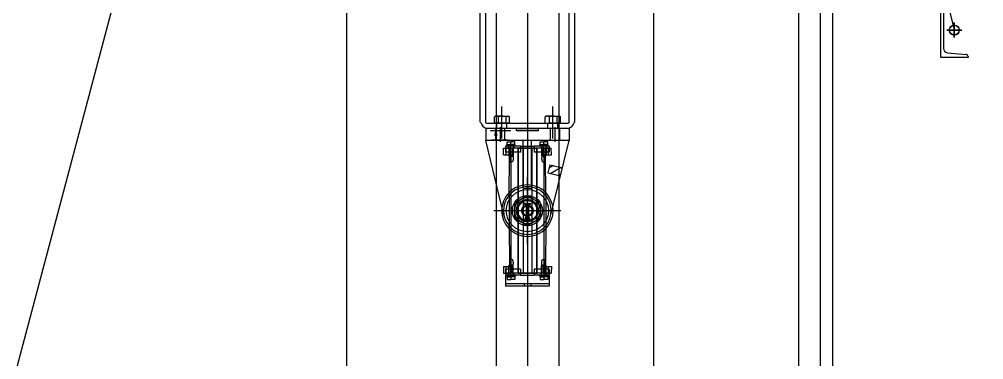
# Model space of a CAD drawing. Header units: millimetres. Extents: x 0 to 356400, y 0 to 68257.
# Drawn here: x 290461 to 292222, y 39757 to 40379 of the extents above; entities that cross this region are included whole.
import ezdxf

# ---------------------------------------------------------------- set-up
doc = ezdxf.new("R2010")
doc.units = ezdxf.units.MM
doc.header["$LTSCALE"] = 75
doc.linetypes.add('주단면도-1$0$CEN', pattern=[62, 60, -1, 0, -1])
doc.layers.add('8', color=8, linetype='Continuous')
doc.layers.add('주단면도-1$0$A-FLOR-OPEN-BELO', color=6, linetype='주단면도-1$0$CEN')

# ---------------------------------------------------------------- blocks, each defined once
blk = doc.blocks.new('G$C90CD5245')
at = {"layer": '8', "linetype": 'Continuous'}
for p, q in [((4970.4, 22527.3), (4970.4, 7088.8, -51500)), ((5530.3, 22490.3, 0), (5530.3, 1241.5, -51449.9)), ((5835.3, 1222.8, -51500), (5835.3, 22490.3, 0)), ((5530.3, 22390.3, 0), (5530.3, 1241.5, 0)), ((5835.3, 1241.5, 0), (5835.3, 22390.3, 0)), ((5795.3, 17819.4, -51500), (5795.3, 10379.9, -51500)), ((5857.3, 17819.4, -51500), (5857.3, 10379.9, -51500)), ((5243.6, 17143.3, -51500), (5243.6, 208.6, -51500)), ((5300.6, 17143.3, -51500), (5300.6, 208.6, -51500)), ((5357.6, 17143.3, -51500), (5357.6, 208.6, -51500)), ((5795.4, 17143.3, -51500), (5795.4, 259.3, -51500)), ((5857.4, 17143.3, -51500), (5857.4, 259.3, -51500)), ((5415.4, 14730, -51500), (6079.4, 12000, -51500)), ((6054.7, 11949.6, -51500), (6054.7, 12049.6, -51500)), ((5214.4, 11831.8, -51500), (5214.4, 12038.3, -51500)), ((5223.9, 12038.3, -51500), (5223.9, 11831.8, -51500)), ((5376.9, 11831.8, -51500), (5376.9, 12038.3, -51500)), ((5386.4, 12037.8, -51500), (5386.4, 11831.8, -51500)), ((6059.7, 12032.8, -51500), (6059.7, 11966.4, -51500)), ((6079.4, 11986.5, -51500), (6079.4, 12013.5, -51500)), ((6079.7, 11986.1, -51500), (6079.7, 12013.1, -51500)), ((6065.9, 12000, -51500), (6092.9, 12000, -51500)), ((6066.2, 11999.6, -51500), (6093.2, 11999.6, -51500)), ((6067, 11958.4, -51500), (6101.1, 11955.4, -51500)), ((6104.7, 11949.6, -51500), (6054.7, 11949.6, -51500)), ((6104.7, 11951.4, -51500), (6104.7, 11949.6, -51500)), ((5253.9, 11802, -51500), (5253.9, 11860, -51500)), ((5346.9, 11802, -51500), (5346.9, 11860, -51500)), ((5226.2, 11829.5, -51500), (5374.7, 11829.5, -51500)), ((5241.9, 11842.5, -51500), (5240.1, 11841.4, -51500)), ((5240.1, 11829.5, -51500), (5240.1, 11841.4, -51500)), ((5267.8, 11829.5, -51500), (5240.1, 11829.5, -51500)), ((5240.5, 11829.5, -51500), (5258.8, 11829.5, -51500)), ((5253.9, 11842.5, -51500), (5241.9, 11842.5, -51500)), ((5244.9, 11820, -51500), (5244.9, 11829.5, -51500)), ((5247, 11841.4, -51500), (5247, 11829.5, -51500)), ((5253.9, 11842.5, -51500), (5265.9, 11842.5, -51500)), ((5260.9, 11841.4, -51500), (5260.9, 11829.5, -51500)), ((5262.9, 11820, -51500), (5262.9, 11829.5, -51500)), ((5265.9, 11842.5, -51500), (5267.8, 11841.4, -51500)), ((5267.8, 11829.5, -51500), (5267.8, 11841.4, -51500)), ((5334.9, 11842.5, -51500), (5333.1, 11841.4, -51500)), ((5333.1, 11829.5, -51500), (5333.1, 11841.4, -51500)), ((5333.1, 11829.5, -51500), (5360.8, 11829.5, -51500)), ((5346.9, 11842.5, -51500), (5334.9, 11842.5, -51500)), ((5337.9, 11820, -51500), (5337.9, 11829.5, -51500)), ((5340, 11841.4, -51500), (5340, 11829.5, -51500)), ((5360.3, 11829.5, -51500), (5342.1, 11829.5, -51500)), ((5346.9, 11842.5, -51500), (5358.9, 11842.5, -51500)), ((5353.9, 11841.4, -51500), (5353.9, 11829.5, -51500)), ((5355.9, 11820, -51500), (5355.9, 11829.5, -51500)), ((5358.9, 11842.5, -51500), (5360.8, 11841.4, -51500)), ((5360.8, 11829.5, -51500), (5360.8, 11841.4, -51500)), ((5224.4, 11820, -51500), (5224.4, 11798, -51500)), ((5280.4, 11820, -51500), (5224.4, 11820, -51500)), ((5374.7, 11820, -51500), (5226.2, 11820, -51500)), ((5270.4, 11816, -51500), (5232.9, 11816, -51500)), ((5241.9, 11820, -51500), (5241.9, 11799, -51500)), ((5241.9, 11820, -51500), (5241.9, 11799, -51500)), ((5250.4, 11822.2, -51500), (5250.4, 11795.8, -51500)), ((5258.9, 11820, -51500), (5258.9, 11799, -51500)), ((5258.9, 11820, -51500), (5258.9, 11799, -51500)), ((5280.4, 11816, -51500), (5280.4, 11820, -51500)), ((5280.4, 11820, -51500), (5320.4, 11820, -51500)), ((5320.4, 11816, -51500), (5280.4, 11816, -51500)), ((5320.4, 11816, -51500), (5320.4, 11820, -51500)), ((5376.4, 11820, -51500), (5320.4, 11820, -51500)), ((5341.9, 11820, -51500), (5341.9, 11799, -51500)), ((5341.9, 11820, -51500), (5341.9, 11799, -51500)), ((5350.4, 11822.2, -51500), (5350.4, 11795.8, -51500)), ((5358.9, 11820, -51500), (5358.9, 11799, -51500)), ((5358.9, 11820, -51500), (5358.9, 11799, -51500)), ((5376.4, 11820, -51500), (5376.4, 11798, -51500)), ((5292.9, 11798, -51500), (5224.4, 11798, -51500)), ((5254, 11677, -51500), (5224.4, 11798, -51500)), ((5235.4, 11798, -51500), (5235.4, 11799, -51500)), ((5235.4, 11798, -51500), (5235.4, 11799, -51500)), ((5250.4, 11799, -51500), (5235.4, 11799, -51500)), ((5265.4, 11799, -51500), (5250.4, 11799, -51500)), ((5263.5, 11790.8, -51500), (5263.5, 11795.8, -51500)), ((5263.5, 11795.8, -51500), (5270.4, 11795.8, -51500)), ((5265.4, 11798, -51500), (5265.4, 11799, -51500)), ((5265.4, 11798, -51500), (5265.4, 11799, -51500)), ((5270.4, 11790.8, -51500), (5270.4, 11795.8, -51500)), ((5277.4, 11795.8, -51500), (5270.4, 11795.8, -51500)), ((5270.4, 11790.8, -51500), (5270.4, 11795.8, -51500)), ((5277.4, 11790.8, -51500), (5277.4, 11795.8, -51500)), ((5292.9, 11712.9, -51500), (5292.9, 11798, -51500)), ((5307.9, 11798, -51500), (5292.9, 11798, -51500)), ((5307.9, 11712.9, -51500), (5307.9, 11798, -51500)), ((5376.4, 11798, -51500), (5307.9, 11798, -51500)), ((5323.5, 11790.8, -51500), (5323.5, 11795.8, -51500)), ((5323.5, 11795.8, -51500), (5330.4, 11795.8, -51500)), ((5330.4, 11790.8, -51500), (5330.4, 11795.8, -51500)), ((5330.4, 11790.8, -51500), (5330.4, 11795.8, -51500)), ((5337.4, 11795.8, -51500), (5330.4, 11795.8, -51500)), ((5335.4, 11799, -51500), (5335.4, 11798, -51500)), ((5335.4, 11799, -51500), (5350.4, 11799, -51500)), ((5335.4, 11799, -51500), (5335.4, 11798, -51500)), ((5337.4, 11790.8, -51500), (5337.4, 11795.8, -51500)), ((5346.9, 11677, -51500), (5376.4, 11798, -51500)), ((5350.4, 11799, -51500), (5365.4, 11799, -51500)), ((5365.4, 11799, -51500), (5365.4, 11798, -51500)), ((5365.4, 11799, -51500), (5365.4, 11798, -51500)), ((5256.7, 11772, -51500), (5256.9, 11784, -51500)), ((5256.9, 11784, -51500), (5260.4, 11784, -51500)), ((5260.4, 11787.8, -51500), (5260.4, 11777, -51500)), ((5287.9, 11787.8, -51500), (5260.4, 11787.8, -51500)), ((5260.4, 11784, -51500), (5261.9, 11784, -51500)), ((5287.9, 11784, -51500), (5260.4, 11784, -51500)), ((5287.9, 11777, -51500), (5260.4, 11777, -51500)), ((5261.9, 11787.8, -51500), (5261.9, 11788.8, -51500)), ((5270.4, 11788.8, -51500), (5261.9, 11788.8, -51500)), ((5270.4, 11787.8, -51500), (5261.9, 11787.8, -51500)), ((5261.9, 11784, -51500), (5270.3, 11784, -51500)), ((5261.9, 11777, -51500), (5261.9, 11784, -51500)), ((5261.9, 11772, -51500), (5261.9, 11777, -51500)), ((5263.5, 11790.8, -51500), (5270.4, 11790.8, -51500)), ((5263.7, 11788.8, -51500), (5263.7, 11790.8, -51500)), ((5265.4, 11787.8, -51500), (5265.4, 11784, -51500)), ((5266.4, 11787.8, -51500), (5266.4, 11772, -51500)), ((5266.4, 11784, -51500), (5266.4, 11772, -51500)), ((5267.4, 11784, -51500), (5267.4, 11772, -51500)), ((5270.4, 11784, -51500), (5270.3, 11784, -51500)), ((5270.3, 11784, -51500), (5270.3, 11777, -51500)), ((5270.3, 11777, -51500), (5270.3, 11772, -51500)), ((5270.4, 11767.7, -51500), (5270.4, 11792.9, -51500)), ((5277.4, 11790.8, -51500), (5270.4, 11790.8, -51500)), ((5278.9, 11788.8, -51500), (5270.4, 11788.8, -51500)), ((5278.9, 11787.8, -51500), (5270.4, 11787.8, -51500)), ((5283.4, 11784, -51500), (5270.4, 11784, -51500)), ((5270.4, 11784, -51500), (5270.4, 11777, -51500)), ((5270.4, 11777, -51500), (5270.4, 11563, -51500)), ((5273.4, 11784, -51500), (5273.4, 11770.9, -51500)), ((5274.4, 11787.8, -51500), (5274.4, 11770.8, -51500)), ((5274.4, 11784, -51500), (5274.4, 11771, -51500)), ((5275.4, 11787.8, -51500), (5275.4, 11784, -51500)), ((5277.2, 11788.8, -51500), (5277.2, 11790.8, -51500)), ((5278.9, 11787.8, -51500), (5278.9, 11788.8, -51500)), ((5283.4, 11784, -51500), (5317.4, 11784, -51500)), ((5283.4, 11777, -51500), (5283.4, 11784, -51500)), ((5287.9, 11784, -51500), (5283.4, 11784, -51500)), ((5283.4, 11784, -51500), (5283.4, 11777, -51500)), ((5283.4, 11563, -51500), (5283.4, 11777, -51500)), ((5283.4, 11777, -51500), (5283.4, 11563, -51500)), ((5287.9, 11787.8, -51500), (5287.9, 11777, -51500)), ((5287.9, 11787.8, -51500), (5312.9, 11787.8, -51500)), ((5292.4, 11784, -51500), (5287.9, 11784, -51500)), ((5287.9, 11784, -51500), (5312.9, 11784, -51500)), ((5308.4, 11784, -51500), (5292.4, 11784, -51500)), ((5292.4, 11784, -51500), (5292.4, 11556, -51500)), ((5312.9, 11784, -51500), (5308.4, 11784, -51500)), ((5308.4, 11784, -51500), (5308.4, 11556, -51500)), ((5312.9, 11787.8, -51500), (5312.9, 11777, -51500)), ((5340.4, 11787.8, -51500), (5312.9, 11787.8, -51500)), ((5317.4, 11784, -51500), (5312.9, 11784, -51500)), ((5340.4, 11784, -51500), (5312.9, 11784, -51500)), ((5340.4, 11777, -51500), (5312.9, 11777, -51500)), ((5317.4, 11777, -51500), (5317.4, 11784, -51500)), ((5330.4, 11784, -51500), (5317.4, 11784, -51500)), ((5317.4, 11784, -51500), (5317.4, 11777, -51500)), ((5317.4, 11563, -51500), (5317.4, 11777, -51500)), ((5317.4, 11777, -51500), (5317.4, 11563, -51500)), ((5330.4, 11788.8, -51500), (5321.9, 11788.8, -51500)), ((5321.9, 11787.8, -51500), (5321.9, 11788.8, -51500)), ((5330.4, 11787.8, -51500), (5321.9, 11787.8, -51500)), ((5323.5, 11790.8, -51500), (5330.4, 11790.8, -51500)), ((5323.7, 11788.8, -51500), (5323.7, 11790.8, -51500)), ((5325.4, 11787.8, -51500), (5325.4, 11784, -51500)), ((5326.4, 11787.8, -51500), (5326.4, 11770.8, -51500)), ((5326.4, 11784, -51500), (5326.4, 11771, -51500)), ((5327.4, 11784, -51500), (5327.4, 11770.9, -51500)), ((5330.4, 11767.7, -51500), (5330.4, 11792.9, -51500)), ((5337.4, 11790.8, -51500), (5330.4, 11790.8, -51500)), ((5338.9, 11788.8, -51500), (5330.4, 11788.8, -51500)), ((5338.9, 11787.8, -51500), (5330.4, 11787.8, -51500)), ((5330.4, 11784, -51500), (5330.4, 11777, -51500)), ((5330.4, 11784, -51500), (5330.6, 11784, -51500)), ((5330.4, 11777, -51500), (5330.4, 11563, -51500)), ((5330.6, 11784, -51500), (5330.6, 11777, -51500)), ((5330.6, 11784, -51500), (5338.9, 11784, -51500)), ((5330.6, 11777, -51500), (5330.6, 11772, -51500)), ((5333.4, 11784, -51500), (5333.4, 11772, -51500)), ((5334.4, 11787.8, -51500), (5334.4, 11772, -51500)), ((5334.4, 11784, -51500), (5334.4, 11772, -51500)), ((5335.4, 11787.8, -51500), (5335.4, 11784, -51500)), ((5337.2, 11788.8, -51500), (5337.2, 11790.8, -51500)), ((5338.9, 11787.8, -51500), (5338.9, 11788.8, -51500)), ((5338.9, 11784, -51500), (5340.4, 11784, -51500)), ((5338.9, 11777, -51500), (5338.9, 11784, -51500)), ((5338.9, 11772, -51500), (5338.9, 11777, -51500)), ((5340.4, 11787.8, -51500), (5340.4, 11777, -51500)), ((5340.4, 11784, -51500), (5343.9, 11784, -51500)), ((5344.2, 11772, -51500), (5343.9, 11784, -51500)), ((5256.7, 11772, -51500), (5261.9, 11772, -51500)), ((5261.9, 11772, -51500), (5270.3, 11772, -51500)), ((5266.4, 11772, -51500), (5266.4, 11770.8, -51500)), ((5266.4, 11770.8, -51500), (5274.4, 11770.8, -51500)), ((5266.4, 11770.8, -51500), (5267.4, 11769.8, -51500)), ((5266.4, 11770.8, -51500), (5269.4, 11770.8, -51500)), ((5267, 11697.8, -51500), (5267.7, 11769.8, -51500)), ((5267.4, 11769.8, -51500), (5269.4, 11769.8, -51500)), ((5267.7, 11769.8, -51500), (5267.8, 11772, -51500)), ((5268.7, 11764, -51500), (5268.7, 11767, -51500)), ((5268.9, 11772, -51500), (5268.9, 11771.9, -51500)), ((5269.2, 11759, -51500), (5269, 11759, -51500)), ((5269.2, 11772, -51500), (5269.2, 11771.9, -51500)), ((5269.2, 11759, -51500), (5271.2, 11759, -51500)), ((5269.4, 11770.8, -51500), (5274.4, 11770.8, -51500)), ((5269.4, 11769.8, -51500), (5273.4, 11769.8, -51500)), ((5269.5, 11767, -51500), (5269.5, 11764, -51500)), ((5273.2, 11771, -51500), (5272.8, 11771, -51500)), ((5272.8, 11771, -51500), (5274.4, 11771, -51500)), ((5272.8, 11771, -51500), (5274.4, 11771, -51500)), ((5273.4, 11771, -51500), (5273.2, 11771, -51500)), ((5273.4, 11771, -51500), (5273.4, 11771, -51500)), ((5274.4, 11770.8, -51500), (5273.4, 11769.8, -51500)), ((5273.5, 11770.8, -51500), (5274.4, 11771, -51500)), ((5274.3, 11767, -51500), (5274.3, 11764, -51500)), ((5326.4, 11771, -51500), (5328.1, 11771, -51500)), ((5326.4, 11771, -51500), (5328.1, 11771, -51500)), ((5327.4, 11770.8, -51500), (5326.4, 11771, -51500)), ((5326.4, 11770.8, -51500), (5327.4, 11769.8, -51500)), ((5326.4, 11770.8, -51500), (5334.4, 11770.8, -51500)), ((5326.4, 11770.8, -51500), (5331.5, 11770.8, -51500)), ((5326.6, 11764, -51500), (5326.6, 11767, -51500)), ((5327.4, 11771, -51500), (5327.6, 11771, -51500)), ((5327.4, 11769.8, -51500), (5331.5, 11769.8, -51500)), ((5327.7, 11771, -51500), (5327.5, 11771, -51500)), ((5328.1, 11771, -51500), (5327.7, 11771, -51500)), ((5331.7, 11759, -51500), (5329.7, 11759, -51500)), ((5330.6, 11772, -51500), (5338.9, 11772, -51500)), ((5331.4, 11767, -51500), (5331.4, 11764, -51500)), ((5331.5, 11770.8, -51500), (5334.4, 11770.8, -51500)), ((5331.5, 11769.8, -51500), (5333.4, 11769.8, -51500)), ((5331.7, 11772, -51500), (5331.7, 11771.9, -51500)), ((5331.7, 11759, -51500), (5331.9, 11759, -51500)), ((5332, 11771.9, -51500), (5331.9, 11771.9, -51500)), ((5332, 11772, -51500), (5332, 11771.9, -51500)), ((5332.2, 11764, -51500), (5332.2, 11767, -51500)), ((5333.2, 11769.8, -51500), (5333.1, 11772, -51500)), ((5333.9, 11697.8, -51500), (5333.2, 11769.8, -51500)), ((5334.4, 11770.8, -51500), (5333.4, 11769.8, -51500)), ((5334.4, 11772, -51500), (5334.4, 11770.8, -51500)), ((5338.9, 11772, -51500), (5344.2, 11772, -51500)), ((5341.4, 11753.8, -51500), (5337.8, 11739.3, -51500)), ((5348.1, 11752.2, -51500), (5339.8, 11747.4, -51500)), ((5341.4, 11753.8, -51500), (5364.3, 11748.3, -51500)), ((5362.2, 11748.8, -51500), (5343.4, 11737.9, -51500)), ((5360.8, 11733.7, -51500), (5364.3, 11748.3, -51500)), ((5300.4, 11608.9, -51500), (5300.4, 11731.1, -51500)), ((5337.8, 11739.3, -51500), (5360.8, 11733.7, -51500)), ((5361.5, 11736.8, -51500), (5357.5, 11734.5, -51500)), ((5292.9, 11712.9, -51500), (5292.9, 11711.3, -51500)), ((5292.9, 11711.3, -51500), (5292.9, 11709.9, -51500)), ((5307.9, 11712.9, -51500), (5307.9, 11711.3, -51500)), ((5307.9, 11711.3, -51500), (5307.9, 11709.9, -51500)), ((5267, 11697.8, -51500), (5266.9, 11697.8, -51500)), ((5266.9, 11697.8, -51500), (5266.9, 11642.3, -51500)), ((5288.5, 11690.6, -51500), (5276.6, 11683.8, -51500)), ((5300.4, 11697.5, -51500), (5288.5, 11690.6, -51500)), ((5312.4, 11690.6, -51500), (5300.4, 11697.5, -51500)), ((5300.4, 11644, -51500), (5300.4, 11696, -51500)), ((5300.4, 11645.3, -51500), (5300.4, 11694.7, -51500)), ((5324.3, 11683.8, -51500), (5312.4, 11690.6, -51500)), ((5333.9, 11697.8, -51500), (5333.9, 11697.8, -51500)), ((5333.9, 11697.8, -51500), (5333.9, 11642.3, -51500)), ((5258.1, 11660, -51500), (5254, 11677, -51500)), ((5276.6, 11683.8, -51500), (5276.6, 11670, -51500)), ((5294.2, 11681.8, -51500), (5294.6, 11683.3, -51500)), ((5297.8, 11680.9, -51500), (5294.2, 11681.8, -51500)), ((5294.6, 11683.3, -51500), (5294.7, 11683.6, -51500)), ((5298.2, 11682.6, -51500), (5294.7, 11683.6, -51500)), ((5298.6, 11661.3, -51500), (5298.6, 11679.7, -51500)), ((5298.7, 11679.9, -51500), (5298.7, 11660.2, -51500)), ((5300.4, 11682, -51500), (5300.4, 11658, -51500)), ((5302.2, 11679.9, -51500), (5302.2, 11660.2, -51500)), ((5302.2, 11661.3, -51500), (5302.2, 11679.7, -51500)), ((5302.7, 11682.6, -51500), (5306.2, 11683.6, -51500)), ((5303.1, 11680.9, -51500), (5306.7, 11681.8, -51500)), ((5306.3, 11683.3, -51500), (5306.2, 11683.6, -51500)), ((5306.7, 11681.8, -51500), (5306.3, 11683.3, -51500)), ((5324.3, 11683.8, -51500), (5324.3, 11670, -51500)), ((5342.8, 11660, -51500), (5346.9, 11677, -51500)), ((5239.3, 11670, -51500), (5361.5, 11670, -51500)), ((5258.1, 11660, -51500), (5258.1, 11660, -51500)), ((5274.4, 11670, -51500), (5326.4, 11670, -51500)), ((5275.7, 11670, -51500), (5325.1, 11670, -51500)), ((5276.6, 11670, -51500), (5276.6, 11656.3, -51500)), ((5288.5, 11649.4, -51500), (5276.6, 11656.3, -51500)), ((5294.9, 11654, -51500), (5306, 11654, -51500)), ((5296.5, 11655.8, -51500), (5298.3, 11659.6, -51500)), ((5298.2, 11655.1, -51500), (5299.9, 11658.8, -51500)), ((5300.4, 11648.4, -51500), (5300.4, 11659.6, -51500)), ((5302.7, 11655.1, -51500), (5301, 11658.8, -51500)), ((5304.4, 11655.8, -51500), (5302.6, 11659.6, -51500)), ((5324.3, 11656.3, -51500), (5312.4, 11649.4, -51500)), ((5324.3, 11670, -51500), (5324.3, 11656.3, -51500)), ((5342.8, 11660, -51500), (5342.8, 11660, -51500)), ((5266.9, 11642.3, -51500), (5267, 11642.2, -51500)), ((5267, 11642.2, -51500), (5267.7, 11570.2, -51500)), ((5300.4, 11642.5, -51500), (5288.5, 11649.4, -51500)), ((5312.4, 11649.4, -51500), (5300.4, 11642.5, -51500)), ((5333.9, 11642.2, -51500), (5333.2, 11570.2, -51500)), ((5333.9, 11642.3, -51500), (5333.9, 11642.2, -51500)), ((5256.7, 11568, -51500), (5261.9, 11568, -51500)), ((5256.7, 11568, -51500), (5256.9, 11556, -51500)), ((5261.9, 11563, -51500), (5261.9, 11568, -51500)), ((5261.9, 11568, -51500), (5270.3, 11568, -51500)), ((5266.4, 11569.2, -51500), (5267.4, 11570.2, -51500)), ((5274.4, 11569.2, -51500), (5266.4, 11569.2, -51500)), ((5269.4, 11569.2, -51500), (5266.4, 11569.2, -51500)), ((5266.4, 11568, -51500), (5266.4, 11569.2, -51500)), ((5266.4, 11556, -51500), (5266.4, 11568, -51500)), ((5266.4, 11552.2, -51500), (5266.4, 11568, -51500)), ((5269.4, 11570.2, -51500), (5267.4, 11570.2, -51500)), ((5267.4, 11556, -51500), (5267.4, 11568, -51500)), ((5267.7, 11570.2, -51500), (5267.8, 11568, -51500)), ((5268.7, 11573, -51500), (5268.7, 11576, -51500)), ((5269, 11568.2, -51500), (5268.9, 11568.1, -51500)), ((5268.9, 11568.1, -51500), (5268.9, 11568, -51500)), ((5269.2, 11581, -51500), (5269, 11581, -51500)), ((5269.2, 11581, -51500), (5271.2, 11581, -51500)), ((5269.2, 11568.2, -51500), (5269.2, 11568, -51500)), ((5273.4, 11570.2, -51500), (5269.4, 11570.2, -51500)), ((5274.4, 11569.2, -51500), (5269.4, 11569.2, -51500)), ((5269.5, 11576, -51500), (5269.5, 11573, -51500)), ((5270.3, 11563, -51500), (5270.3, 11568, -51500)), ((5270.4, 11572.3, -51500), (5270.4, 11547.1, -51500)), ((5273.2, 11569, -51500), (5272.8, 11569, -51500)), ((5274.4, 11569, -51500), (5272.8, 11569, -51500)), ((5274.4, 11569, -51500), (5272.8, 11569, -51500)), ((5273.4, 11569, -51500), (5273.2, 11569, -51500)), ((5273.4, 11569, -51500), (5273.2, 11569, -51500)), ((5274.4, 11569.2, -51500), (5273.4, 11570.2, -51500)), ((5273.4, 11556, -51500), (5273.4, 11569.2, -51500)), ((5273.5, 11569.2, -51500), (5274.4, 11569, -51500)), ((5274.3, 11576, -51500), (5274.3, 11573, -51500)), ((5274.4, 11552.2, -51500), (5274.4, 11569.2, -51500)), ((5274.4, 11556, -51500), (5274.4, 11569, -51500)), ((5326.4, 11569.2, -51500), (5327.4, 11570.2, -51500)), ((5327.4, 11569.2, -51500), (5326.4, 11569, -51500)), ((5334.4, 11569.2, -51500), (5326.4, 11569.2, -51500)), ((5331.5, 11569.2, -51500), (5326.4, 11569.2, -51500)), ((5326.4, 11552.2, -51500), (5326.4, 11569.2, -51500)), ((5328.1, 11569, -51500), (5326.4, 11569, -51500)), ((5328.1, 11569, -51500), (5326.4, 11569, -51500)), ((5326.4, 11556, -51500), (5326.4, 11569, -51500)), ((5326.6, 11573, -51500), (5326.6, 11576, -51500)), ((5331.5, 11570.2, -51500), (5327.4, 11570.2, -51500)), ((5327.4, 11556, -51500), (5327.4, 11569.2, -51500)), ((5327.5, 11569, -51500), (5327.4, 11569, -51500)), ((5327.7, 11569, -51500), (5327.5, 11569, -51500)), ((5328.1, 11569, -51500), (5327.7, 11569, -51500)), ((5331.7, 11581, -51500), (5329.7, 11581, -51500)), ((5330.4, 11572.3, -51500), (5330.4, 11547.1, -51500)), ((5330.6, 11563, -51500), (5330.6, 11568, -51500)), ((5330.6, 11568, -51500), (5338.9, 11568, -51500)), ((5331.4, 11576, -51500), (5331.4, 11573, -51500)), ((5333.4, 11570.2, -51500), (5331.5, 11570.2, -51500)), ((5334.4, 11569.2, -51500), (5331.5, 11569.2, -51500)), ((5331.7, 11581, -51500), (5331.9, 11581, -51500)), ((5331.7, 11568.2, -51500), (5331.7, 11568, -51500)), ((5332, 11568.1, -51500), (5332, 11568, -51500)), ((5332.2, 11573, -51500), (5332.2, 11576, -51500)), ((5333.2, 11570.2, -51500), (5333.1, 11568, -51500)), ((5334.4, 11569.2, -51500), (5333.4, 11570.2, -51500)), ((5333.4, 11556, -51500), (5333.4, 11568, -51500)), ((5334.4, 11568, -51500), (5334.4, 11569.2, -51500)), ((5334.4, 11556, -51500), (5334.4, 11568, -51500)), ((5334.4, 11552.2, -51500), (5334.4, 11568, -51500)), ((5338.9, 11563, -51500), (5338.9, 11568, -51500)), ((5338.9, 11568, -51500), (5344.2, 11568, -51500)), ((5344.2, 11568, -51500), (5343.9, 11556, -51500)), ((5256.9, 11556, -51500), (5260.4, 11556, -51500)), ((5260.4, 11563, -51500), (5260.4, 11552.2, -51500)), ((5287.9, 11563, -51500), (5260.4, 11563, -51500)), ((5260.4, 11556, -51500), (5261.9, 11556, -51500)), ((5287.9, 11556, -51500), (5260.4, 11556, -51500)), ((5260.4, 11552.2, -51500), (5260.4, 11532.2, -51500)), ((5287.9, 11552.2, -51500), (5260.4, 11552.2, -51500)), ((5261.9, 11556, -51500), (5261.9, 11563, -51500)), ((5261.9, 11556, -51500), (5270.3, 11556, -51500)), ((5261.9, 11552.2, -51500), (5270.4, 11552.2, -51500)), ((5261.9, 11552.2, -51500), (5261.9, 11551.2, -51500)), ((5261.9, 11551.2, -51500), (5270.4, 11551.2, -51500)), ((5263.5, 11549.2, -51500), (5263.5, 11544.2, -51500)), ((5263.5, 11549.2, -51500), (5270.4, 11549.2, -51500)), ((5263.7, 11551.2, -51500), (5263.7, 11549.2, -51500)), ((5265.4, 11556, -51500), (5265.4, 11552.2, -51500)), ((5270.3, 11556, -51500), (5270.3, 11563, -51500)), ((5270.4, 11556, -51500), (5270.3, 11556, -51500)), ((5270.4, 11563, -51500), (5270.4, 11556, -51500)), ((5283.4, 11556, -51500), (5270.4, 11556, -51500)), ((5270.4, 11552.2, -51500), (5278.9, 11552.2, -51500)), ((5270.4, 11551.2, -51500), (5278.9, 11551.2, -51500)), ((5270.4, 11549.2, -51500), (5270.4, 11544.2, -51500)), ((5277.4, 11549.2, -51500), (5270.4, 11549.2, -51500)), ((5270.4, 11549.2, -51500), (5270.4, 11544.2, -51500)), ((5275.4, 11556, -51500), (5275.4, 11552.2, -51500)), ((5277.2, 11551.2, -51500), (5277.2, 11549.2, -51500)), ((5277.4, 11549.2, -51500), (5277.4, 11544.2, -51500)), ((5278.9, 11552.2, -51500), (5278.9, 11551.2, -51500)), ((5283.4, 11556, -51500), (5283.4, 11563, -51500)), ((5283.4, 11563, -51500), (5283.4, 11556, -51500)), ((5283.4, 11556, -51500), (5317.4, 11556, -51500)), ((5287.9, 11556, -51500), (5283.4, 11556, -51500)), ((5287.9, 11563, -51500), (5287.9, 11552.2, -51500)), ((5292.4, 11556, -51500), (5287.9, 11556, -51500)), ((5287.9, 11556, -51500), (5312.9, 11556, -51500)), ((5287.9, 11552.2, -51500), (5312.9, 11552.2, -51500)), ((5308.4, 11556, -51500), (5292.4, 11556, -51500)), ((5312.9, 11556, -51500), (5308.4, 11556, -51500)), ((5340.4, 11563, -51500), (5312.9, 11563, -51500)), ((5312.9, 11563, -51500), (5312.9, 11552.2, -51500)), ((5317.4, 11556, -51500), (5312.9, 11556, -51500)), ((5340.4, 11556, -51500), (5312.9, 11556, -51500)), ((5340.4, 11552.2, -51500), (5312.9, 11552.2, -51500)), ((5317.4, 11556, -51500), (5317.4, 11563, -51500)), ((5317.4, 11563, -51500), (5317.4, 11556, -51500)), ((5330.4, 11556, -51500), (5317.4, 11556, -51500)), ((5321.9, 11552.2, -51500), (5330.4, 11552.2, -51500)), ((5321.9, 11552.2, -51500), (5321.9, 11551.2, -51500)), ((5321.9, 11551.2, -51500), (5330.4, 11551.2, -51500)), ((5323.5, 11549.2, -51500), (5323.5, 11544.2, -51500)), ((5323.5, 11549.2, -51500), (5330.4, 11549.2, -51500)), ((5323.7, 11551.2, -51500), (5323.7, 11549.2, -51500)), ((5325.4, 11556, -51500), (5325.4, 11552.2, -51500)), ((5330.4, 11563, -51500), (5330.4, 11556, -51500)), ((5330.4, 11556, -51500), (5330.6, 11556, -51500)), ((5330.4, 11552.2, -51500), (5338.9, 11552.2, -51500)), ((5330.4, 11551.2, -51500), (5338.9, 11551.2, -51500)), ((5337.4, 11549.2, -51500), (5330.4, 11549.2, -51500)), ((5330.4, 11549.2, -51500), (5330.4, 11544.2, -51500)), ((5330.4, 11549.2, -51500), (5330.4, 11544.2, -51500)), ((5330.6, 11556, -51500), (5330.6, 11563, -51500)), ((5330.6, 11556, -51500), (5338.9, 11556, -51500)), ((5335.4, 11556, -51500), (5335.4, 11552.2, -51500)), ((5337.2, 11551.2, -51500), (5337.2, 11549.2, -51500)), ((5337.4, 11549.2, -51500), (5337.4, 11544.2, -51500)), ((5338.9, 11556, -51500), (5338.9, 11563, -51500)), ((5338.9, 11556, -51500), (5340.4, 11556, -51500)), ((5338.9, 11552.2, -51500), (5338.9, 11551.2, -51500)), ((5340.4, 11563, -51500), (5340.4, 11552.2, -51500)), ((5340.4, 11556, -51500), (5343.9, 11556, -51500)), ((5340.4, 11552.2, -51500), (5340.4, 11532.2, -51500)), ((5340.4, 11536, -51500), (5260.4, 11536, -51500)), ((5340.4, 11532.2, -51500), (5260.4, 11532.2, -51500)), ((5263.5, 11544.2, -51500), (5270.4, 11544.2, -51500)), ((5277.4, 11544.2, -51500), (5270.4, 11544.2, -51500)), ((5294.4, 11536, -51500), (5294.4, 11532.2, -51500)), ((5300.4, 11536.4, -51500), (5300.4, 11531.8, -51500)), ((5306.4, 11536, -51500), (5306.4, 11532.2, -51500)), ((5323.5, 11544.2, -51500), (5330.4, 11544.2, -51500)), ((5337.4, 11544.2, -51500), (5330.4, 11544.2, -51500))]:
    blk.add_line(p, q, dxfattribs=at)
at = {"layer": '8', "linetype": 'Continuous', "elevation": -51500}
for points in [[(5245.5, 11806.4), (5242.9, 11816), (5240.3, 11806.4)], [(5271.3, 11771.8), (5270.1, 11771.8), (5269.2, 11771.9)], [(5274.3, 11764), (5274.3, 11762.5), (5274.2, 11761.7), (5274.1, 11761.2), (5273.8, 11760.5), (5273.4, 11760.1), (5273, 11759.6), (5272.4, 11759.3), (5271.8, 11759.1), (5271.2, 11759)], [(5273, 11771.4), (5272.6, 11771.6), (5272.1, 11771.8), (5271.5, 11771.8), (5271.3, 11771.8)], [(5272.9, 11771.3), (5272.5, 11771.6), (5272, 11771.7), (5271.9, 11771.8)], [(5273.4, 11770.9), (5273.4, 11770.9), (5273.4, 11770.9), (5273.4, 11770.9), (5273.4, 11770.9), (5273.4, 11770.9), (5273.3, 11771), (5272.9, 11771.3)], [(5273, 11771.4), (5273.4, 11771), (5273.8, 11770.4), (5274.1, 11769.8), (5274.2, 11769.1), (5274.3, 11768.2), (5274.3, 11767)], [(5273.2, 11771.3), (5273.4, 11771), (5273.4, 11770.9), (5273.4, 11770.9)], [(5327.9, 11771.4), (5327.4, 11771), (5327.1, 11770.4), (5326.8, 11769.8), (5326.7, 11769.1), (5326.6, 11768.2), (5326.6, 11767)], [(5326.6, 11764), (5326.6, 11762.5), (5326.7, 11761.7), (5326.8, 11761.2), (5327.1, 11760.5), (5327.5, 11760.1), (5327.9, 11759.6), (5328.5, 11759.3), (5329.1, 11759.1), (5329.7, 11759)], [(5327.4, 11770.9), (5327.4, 11770.9), (5327.5, 11770.9), (5327.5, 11770.9), (5327.5, 11770.9), (5327.5, 11770.9), (5327.6, 11771), (5328, 11771.3)], [(5327.7, 11771.3), (5327.5, 11771), (5327.5, 11770.9), (5327.4, 11770.9)], [(5327.9, 11771.4), (5328.2, 11771.6), (5328.6, 11771.7), (5329, 11771.8)], [(5328, 11771.3), (5328.4, 11771.6), (5328.9, 11771.7), (5329.5, 11771.8), (5330, 11771.8)], [(5329.6, 11771.8), (5330.8, 11771.8), (5331.7, 11771.9)], [(5271.3, 11568.2), (5270.1, 11568.2), (5269.2, 11568.2)], [(5272.9, 11568.7), (5272.5, 11568.5), (5272, 11568.3), (5271.4, 11568.2), (5270.9, 11568.2)], [(5274.3, 11576), (5274.3, 11577.5), (5274.2, 11578.3), (5274.1, 11578.9), (5273.8, 11579.5), (5273.4, 11580), (5273, 11580.4), (5272.4, 11580.7), (5271.8, 11581), (5271.2, 11581)], [(5273, 11568.7), (5272.7, 11568.5), (5272.3, 11568.3), (5271.9, 11568.3)], [(5273.4, 11569.2), (5273.4, 11569.2), (5273.4, 11569.2), (5273.4, 11569.2), (5273.4, 11569.2), (5273.4, 11569.2), (5273.3, 11569.1), (5272.9, 11568.7)], [(5273, 11568.7), (5273.4, 11569.1), (5273.8, 11569.6), (5274.1, 11570.2), (5274.2, 11570.9), (5274.3, 11571.9), (5274.3, 11573)], [(5273.2, 11568.8), (5273.4, 11569.1), (5273.4, 11569.2), (5273.4, 11569.2)], [(5326.6, 11576), (5326.6, 11577.5), (5326.7, 11578.3), (5326.8, 11578.9), (5327.1, 11579.5), (5327.5, 11580), (5327.9, 11580.4), (5328.5, 11580.7), (5329.1, 11581), (5329.7, 11581)], [(5327.9, 11568.7), (5327.4, 11569.1), (5327.1, 11569.6), (5326.8, 11570.2), (5326.7, 11570.9), (5326.6, 11571.9), (5326.6, 11573)], [(5327.4, 11569.2), (5327.4, 11569.2), (5327.5, 11569.2), (5327.5, 11569.2), (5327.5, 11569.2), (5327.5, 11569.2), (5327.5, 11569.1), (5328, 11568.7)], [(5327.7, 11568.8), (5327.5, 11569.1), (5327.5, 11569.2), (5327.4, 11569.2)], [(5327.9, 11568.7), (5328.3, 11568.4), (5328.8, 11568.3), (5329.4, 11568.2), (5329.6, 11568.2)], [(5328, 11568.7), (5328.4, 11568.5), (5328.9, 11568.3), (5329, 11568.3)], [(5329.6, 11568.2), (5330.8, 11568.2), (5331.7, 11568.2)]]:
    blk.add_lwpolyline(points, dxfattribs=at)
at = {"layer": '8', "linetype": 'Continuous'}
for centre, radius in [((6079.4, 12000, -51500), 9), ((6079.7, 11999.6, -51500), 9), ((5300.4, 11670, -51500), 38.5), ((5300.4, 11670, -51500), 27.5), ((5300.4, 11670, -51500), 23.8), ((5300.4, 11670, -51500), 20), ((5300.4, 11670, -51500), 19), ((5300.4, 11670, -51500), 18.5), ((5300.4, 11670, -51500), 10.5), ((5300.4, 11670, -51500), 10), ((5300.4, 11670, -51500), 9)]:
    blk.add_circle(centre, radius, dxfattribs=at)
for centre, radius, start, end in [((6067.7, 11966.4, -51500), 8, 179.9995, 264.9975), ((6100.7, 11951.4, -51500), 4, 359.9995, 84.9975), ((5232, 11837.5, -51500), 18.4, 198.2305, 251.7695), ((5226.2, 11831.8, -51500), 2.25, 180, 270), ((5243.6, 11836.4, -51500), 6.13, 55.591, 124.409), ((5254.1, 11818.5, -51500), 24, 90.4002, 107.1986), ((5253.8, 11818.5, -51500), 24, 72.8014, 89.5998), ((5264.3, 11836.4, -51500), 6.13, 55.591, 124.409), ((5336.6, 11836.4, -51500), 6.13, 55.591, 124.409), ((5347.1, 11818.5, -51500), 24, 90.4002, 107.1986), ((5346.8, 11818.5, -51500), 24, 72.8014, 89.5998), ((5357.3, 11836.4, -51500), 6.13, 55.591, 124.409), ((5368.9, 11837.5, -51500), 18.4, 288.2305, 341.7695), ((5374.7, 11831.8, -51500), 2.25, 270, 0), ((5270.3, 11782.1, -51500), 10.3, 262.467, 273.4749), ((5271.1, 11768.1, -51500), 3.76, 78.5033, 93.7443), ((5272.2, 11770.3, -51500), 1.36, 44.9368, 51.6036), ((5328.7, 11770.3, -51500), 1.36, 128.3961, 135.0632), ((5329.4, 11768.2, -51500), 3.64, 86.0005, 95.9037), ((5330.6, 11782, -51500), 10.2, 266.4778, 277.0656), ((5300.4, 11670, -51500), 47, 44.672, 135.328), ((5300.4, 11670, -51500), 43.5, 39.6775, 140.3225), ((5300.4, 11669.1, -51500), 41.4, 79.5745, 100.4255), ((5300.4, 11670, -51500), 47, 135.328, 224.672), ((5300.4, 11670, -51500), 43.5, 140.3642, 219.8979), ((5300.4, 11670, -51500), 23.8, 59.9999, 180.0002), ((5300.4, 11670, -51500), 23.8, 179.9999, 60.0004), ((5300.4, 11670, -51500), 20, 350, 280), ((5300.4, 11670, -51500), 18, 350, 280), ((5300.4, 11670, -51500), 43.5, 320.3642, 39.8979), ((5300.4, 11670, -51500), 47, 315.328, 44.672), ((5297.4, 11679.7, -51500), 1.2, 0, 75), ((5297.4, 11679.7, -51500), 3, 0, 75), ((5303.4, 11679.7, -51500), 3, 105, 180), ((5303.4, 11679.7, -51500), 1.2, 105, 180), ((5300.4, 11670, -51500), 10.5, 208.6475, 213.75), ((5300.4, 11670, -51500), 10.5, 208.6476, 218.8521), ((5300.4, 11654, -51500), 4.3, 155.3757, 24.6243), ((5300.4, 11654, -51500), 2.5, 155.3757, 24.6243), ((5294.4, 11661.3, -51500), 4.2, 335.3757, 0), ((5294.4, 11661.3, -51500), 6, 335.3757, 0), ((5306.4, 11661.3, -51500), 6, 180, 204.6243), ((5306.4, 11661.3, -51500), 4.2, 180, 204.6243), ((5300.4, 11670, -51500), 43.5, 219.6775, 320.3225), ((5300.4, 11670, -51500), 47, 224.672, 315.328), ((5270.3, 11558, -51500), 10.2, 86.4778, 97.0656), ((5271.5, 11571.9, -51500), 3.64, 266.0005, 275.9037), ((5272.2, 11569.7, -51500), 1.36, 308.3961, 315.0632), ((5328.7, 11569.7, -51500), 1.36, 224.9368, 231.6036), ((5329.8, 11572, -51500), 3.76, 258.5126, 273.7483), ((5330.6, 11557.9, -51500), 10.3, 82.4488, 93.4815)]:
    blk.add_arc(centre, radius, start, end, dxfattribs=at)
for centre, major_axis, start_param, end_param in [((5269, 11767, -51500), (0, -5), 3.36851, 4.118053), ((5269, 11767, -51500), (0, -5), 4.118053, 4.712389), ((5269, 11764, -51500), (0, -5), 4.712389, 6.283185), ((5269.2, 11767, -51500), (0, -5), 2.663323, 2.89705), ((5269.2, 11764, -51500), (0, -5), 0, 1.570796), ((5269.2, 11767, -51500), (0, -5), 1.570796, 2.663323), ((5331.7, 11767, -51500), (0, 5), 0.478269, 1.570796), ((5331.7, 11764, -51500), (0, 5), 1.570796, 3.141593), ((5331.7, 11767, -51500), (0, 5), 0.244543, 0.478269), ((5331.9, 11764, -51500), (0, 5), 3.141593, 4.712389), ((5331.9, 11767, -51500), (0, 5), 5.306725, 6.056268), ((5331.9, 11767, -51500), (0, 5), 4.712389, 5.306725), ((5269, 11576, -51500), (0, -5), 3.141593, 4.712389), ((5269, 11573, -51500), (0, -5), 4.712389, 5.306725), ((5269, 11573, -51500), (0, -5), 5.306725, 6.056268), ((5269.2, 11576, -51500), (0, -5), 1.570796, 3.141593), ((5269.2, 11573, -51500), (0, -5), 0.244543, 0.478269), ((5269.2, 11573, -51500), (0, -5), 0.478269, 1.570796), ((5331.7, 11576, -51500), (0, 5), 0, 1.570796), ((5331.7, 11573, -51500), (0, 5), 1.570796, 2.663323), ((5331.7, 11573, -51500), (0, 5), 2.663323, 2.89705), ((5331.9, 11576, -51500), (0, 5), 4.712389, 6.283185), ((5331.9, 11573, -51500), (0, 5), 3.36851, 4.118053), ((5331.9, 11573, -51500), (0, 5), 4.118053, 4.712389)]:
    blk.add_ellipse(centre, major_axis=major_axis, ratio=0.062378, start_param=start_param, end_param=end_param, dxfattribs=at)

msp = doc.modelspace()

# ---------------------------------------------------------------- linework, layer by layer
at = {"layer": '주단면도-1$0$A-FLOR-OPEN-BELO'}
msp.add_line((287488.3, 28538.6), (293238.3, 50238.6), dxfattribs=at)

# ---------------------------------------------------------------- block references
msp.add_blockref('G$C90CD5245', (286088.3, 28359.3))

doc.saveas('drawing.dxf')
